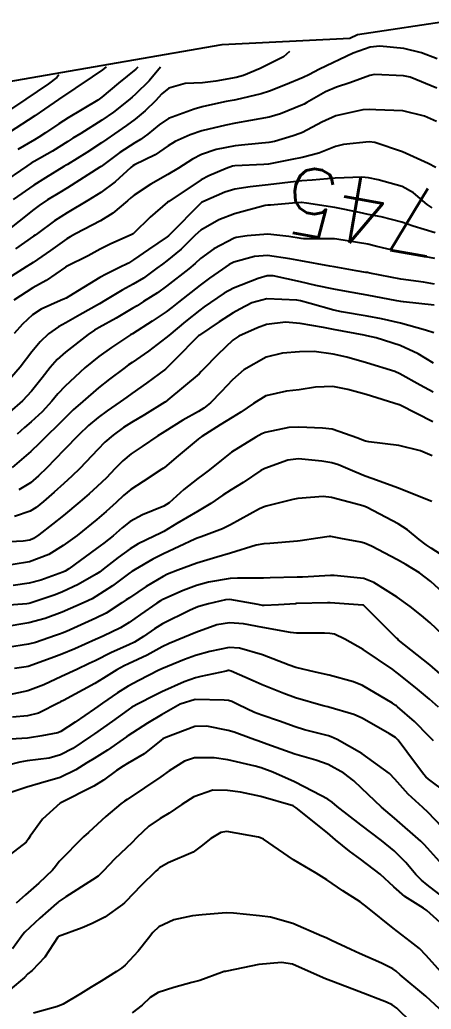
# Model space of a CAD drawing. Header units: metres. Extents: x 307586 to 320046, y 7427249 to 7434250.
# Drawn here: x 310594.8 to 310619.4, y 7432832.9 to 7432892 of the extents above; entities that cross this region are included whole.
import ezdxf
from ezdxf.enums import TextEntityAlignment as Align

# ---------------------------------------------------------------- set-up
doc = ezdxf.new("R2010")
doc.units = ezdxf.units.M
doc.header["$MEASUREMENT"] = 0
for name, color, linetype in [('Area', 45, 'Continuous'), ('Cotas', 45, 'Continuous'), ('Curvas de Nivel 1m', 11, 'Continuous'), ('Curvas de Nivel 5m', 15, 'Continuous')]:
    doc.layers.add(name, color=color, linetype=linetype)
doc.styles.add('Style-STANDARD', font='STANDARD.shx')

msp = doc.modelspace()

# ---------------------------------------------------------------- linework, layer by layer
at = {"layer": 'Area'}
msp.add_polyline3d([(310510.468, 7432874.914, 750.273), (310517.599, 7432875.791, 753.699), (310518.287, 7432876.046, 756.786), (310520.184, 7432876.551, 754.382), (310523.961, 7432876.76, 755.493), (310531.739, 7432878.129, 756.331), (310538.54, 7432879.328, 755.301), (310549.012, 7432881.229, 754.122), (310562.999, 7432883.234, 754.031), (310572.797, 7432885.176, 756.731), (310585.538, 7432886.953, 755.432), (310588.899, 7432887.413, 754.162), (310598.315, 7432889.042, 760.701), (310606.932, 7432890.534, 748.664), (310614.563, 7432890.907, 747.189), (310615.027, 7432891.124, 758.716), (310620.851, 7432892.011, 762.702)], dxfattribs=at)
at = {"layer": 'Curvas de Nivel 1m', "flags": 128}
for points, elevation in [([(310619.78, 7432889.676), (310618.84, 7432890.041), (310617.786, 7432890.304), (310616.362, 7432890.439), (310615.787, 7432890.379), (310614.765, 7432890.018), (310612.749, 7432889.06), (310612.11, 7432888.724), (310611.765, 7432888.556), (310610.709, 7432888.13), (310609.753, 7432887.743), (310609.265, 7432887.583), (310607.745, 7432887.239), (310607.644, 7432887.221), (310607.173, 7432887.126), (310605.995, 7432886.882), (310605.74, 7432886.815), (310605.265, 7432886.674), (310603.732, 7432886.124), (310603.166, 7432885.738), (310602.493, 7432885.182), (310602.041, 7432884.864), (310601.715, 7432884.663), (310600.822, 7432884.083), (310599.694, 7432883.254), (310599.669, 7432883.235), (310599.628, 7432883.211), (310597.68, 7432881.98), (310597.225, 7432881.697), (310596.487, 7432881.252), (310595.995, 7432880.932), (310595.667, 7432880.688), (310593.921, 7432879.286)], 749), ([(310603.253, 7432889.18), (310602.567, 7432888.375), (310601.749, 7432887.569), (310601.548, 7432887.389), (310601.311, 7432887.194), (310600.436, 7432886.503), (310599.731, 7432886.023), (310598.48, 7432885.229), (310598.016, 7432884.938), (310597.715, 7432884.742), (310596.783, 7432884.173), (310595.697, 7432883.545), (310595.517, 7432883.441), (310595.254, 7432883.267), (310593.682, 7432882.188)], 751), ([(310600.003, 7432889.21), (310599.876, 7432889.105), (310599.77, 7432889.026), (310599.154, 7432888.609), (310597.144, 7432887.246), (310596.321, 7432886.671), (310595.733, 7432886.269), (310594.21, 7432885.283)], 753), ([(310601.893, 7432889.19), (310601.839, 7432889.122), (310601.771, 7432889.06), (310600.732, 7432888.227), (310599.746, 7432887.386), (310599.502, 7432887.214), (310597.732, 7432886.166), (310597.174, 7432885.8), (310596.38, 7432885.253), (310595.98, 7432884.996), (310595.717, 7432884.842), (310594.724, 7432884.258)], 752), ([(310597.173, 7432888.72), (310597.041, 7432888.564), (310596.559, 7432888.187), (310595.204, 7432887.268), (310593.733, 7432886.29)], 754), ([(310619.757, 7432887.919), (310618.173, 7432888.588), (310617.768, 7432888.668), (310616.046, 7432888.74), (310615.768, 7432888.684), (310614.56, 7432888.239), (310613.757, 7432887.993), (310613.1, 7432887.709), (310611.994, 7432887.067), (310611.837, 7432886.974), (310611.741, 7432886.925), (310610.418, 7432886.401), (310609.734, 7432886.2), (310608.621, 7432885.996), (310607.73, 7432885.83), (310607.145, 7432885.71), (310605.725, 7432885.386), (310605.012, 7432885.151), (310604.129, 7432884.751), (310603.713, 7432884.482), (310602.933, 7432883.95), (310601.695, 7432883.348), (310601.593, 7432883.292), (310601.474, 7432883.192), (310600.54, 7432882.345), (310599.678, 7432881.703), (310598.895, 7432881.222), (310597.665, 7432880.489), (310596.909, 7432879.999), (310595.886, 7432879.258), (310595.752, 7432879.158), (310595.65, 7432879.085), (310594.583, 7432878.331)], 748), ([(310619.733, 7432885.935), (310619.019, 7432886.264), (310617.739, 7432886.576), (310616.113, 7432886.643), (310615.739, 7432886.647), (310615.344, 7432886.631), (310613.735, 7432886.272), (310612.894, 7432885.895), (310611.725, 7432885.274), (310611.581, 7432885.215), (310611.175, 7432885.075), (310610.057, 7432884.748), (310609.717, 7432884.678), (310608.282, 7432884.544), (310607.713, 7432884.488), (310606.576, 7432884.265), (310605.705, 7432883.964), (310605.159, 7432883.691), (310604.319, 7432883.161), (310603.689, 7432882.778), (310602.664, 7432882.2), (310601.676, 7432881.54), (310601.482, 7432881.384), (310601.265, 7432881.194), (310600.405, 7432880.463), (310599.661, 7432880.013), (310598.169, 7432879.232), (310597.838, 7432879.049), (310597.648, 7432878.932), (310596.662, 7432878.226), (310595.627, 7432877.516), (310595.468, 7432877.42), (310595.219, 7432877.266), (310593.612, 7432876.245)], 747), ([(310619.696, 7432883.182), (310619.251, 7432883.425), (310617.71, 7432884.128), (310616.049, 7432884.686), (310615.718, 7432884.717), (310614.192, 7432884.566), (310613.714, 7432884.436), (310612.712, 7432884.056), (310611.704, 7432883.796), (310611.105, 7432883.673), (310609.697, 7432883.395), (310609.427, 7432883.365), (310607.696, 7432883.294), (310607.551, 7432883.266), (310607.179, 7432883.125), (310606.128, 7432882.696), (310605.686, 7432882.463), (310603.745, 7432881.169), (310603.672, 7432881.114), (310602.627, 7432880.217), (310601.654, 7432879.262), (310601.615, 7432879.229), (310601.535, 7432879.191), (310600.23, 7432878.619), (310599.639, 7432878.314), (310598.927, 7432877.927), (310597.623, 7432877.272), (310597.604, 7432877.259), (310597.577, 7432877.24), (310596.417, 7432876.45), (310595.61, 7432875.997), (310594.483, 7432875.277)], 746), ([(310619.656, 7432879.289), (310618.357, 7432879.687), (310617.662, 7432879.925), (310616.436, 7432880.242), (310615.667, 7432880.394), (310615.148, 7432880.508), (310613.671, 7432880.808), (310611.976, 7432881.067), (310611.673, 7432881.093), (310611.648, 7432881.095), (310611.362, 7432881.073), (310609.813, 7432880.947), (310609.671, 7432880.944), (310609.505, 7432880.926), (310607.666, 7432880.434), (310606.733, 7432880.058), (310605.656, 7432879.44), (310605.31, 7432879.145), (310604.483, 7432878.314), (310603.63, 7432877.619), (310603.371, 7432877.428), (310603.034, 7432877.176), (310602.223, 7432876.578), (310601.613, 7432876.216), (310600.946, 7432875.86), (310599.859, 7432875.207), (310599.702, 7432875.109), (310599.601, 7432875.054), (310598.427, 7432874.39), (310597.583, 7432873.921), (310597.152, 7432873.671), (310596.553, 7432873.25), (310596.046, 7432872.777), (310595.562, 7432872.184), (310594.854, 7432871.27), (310593.538, 7432869.777)], 744), ([(310619.635, 7432877.748), (310618.687, 7432877.934), (310617.64, 7432878.128), (310616.177, 7432878.482), (310615.647, 7432878.605), (310613.791, 7432878.908), (310613.651, 7432878.923), (310611.784, 7432878.936), (310611.651, 7432878.947), (310610.919, 7432879.077), (310609.654, 7432879.207), (310608.427, 7432879.108), (310607.765, 7432879.004), (310607.651, 7432878.969), (310606.432, 7432878.341), (310605.632, 7432877.756), (310605.309, 7432877.463), (310604.939, 7432877.15), (310603.612, 7432876.098), (310603.075, 7432875.708), (310602.236, 7432875.184), (310601.846, 7432874.94), (310601.597, 7432874.783), (310600.598, 7432874.189), (310599.579, 7432873.634), (310599.309, 7432873.482), (310598.916, 7432873.22), (310597.562, 7432872.168), (310597.078, 7432871.725), (310596.661, 7432871.249), (310596.169, 7432870.631), (310595.539, 7432869.84), (310595.003, 7432869.268), (310594.228, 7432868.574)], 743), ([(310619.615, 7432876.226), (310618.974, 7432876.337), (310617.618, 7432876.526), (310615.756, 7432876.884), (310615.622, 7432876.913), (310615.528, 7432876.927), (310614.943, 7432877.03), (310613.626, 7432877.262), (310613.376, 7432877.303), (310611.631, 7432877.609), (310610.971, 7432877.739), (310609.636, 7432877.93), (310608.856, 7432877.881), (310607.629, 7432877.539), (310607.346, 7432877.404), (310606.946, 7432877.127), (310606.172, 7432876.58), (310605.613, 7432876.175), (310604.322, 7432875.159), (310603.927, 7432874.836), (310603.594, 7432874.583), (310602.748, 7432874.016), (310601.574, 7432873.269), (310601.526, 7432873.238), (310601.443, 7432873.191), (310600.316, 7432872.452), (310599.56, 7432871.902), (310598.727, 7432871.222), (310597.542, 7432870.145), (310597.108, 7432869.673), (310596.759, 7432869.248), (310596.167, 7432868.61), (310595.514, 7432868.012), (310595.112, 7432867.663), (310594.675, 7432867.272)], 742), ([(310619.603, 7432874.978), (310617.771, 7432875.164), (310617.605, 7432875.186), (310617.38, 7432875.227), (310615.608, 7432875.564), (310614.359, 7432875.787), (310613.612, 7432875.917), (310612.531, 7432876.143), (310611.616, 7432876.364), (310609.988, 7432876.718), (310609.619, 7432876.714), (310609.087, 7432876.567), (310607.612, 7432875.996), (310607.05, 7432875.684), (310606.242, 7432875.134), (310605.86, 7432874.877), (310605.596, 7432874.682), (310604.739, 7432873.999), (310603.75, 7432873.167), (310603.571, 7432873.021), (310602.525, 7432872.218), (310601.557, 7432871.554), (310601.339, 7432871.409), (310601.049, 7432871.195), (310600.197, 7432870.553), (310599.541, 7432870.029), (310598.6, 7432869.224), (310598.035, 7432868.723), (310597.518, 7432868.222), (310597.027, 7432867.728), (310596.538, 7432867.25), (310596.018, 7432866.734), (310595.493, 7432866.23), (310594.38, 7432865.277)], 741), ([(310619.558, 7432871.516), (310618.655, 7432872.075), (310617.569, 7432872.561), (310616.146, 7432873.014), (310615.575, 7432873.145), (310615.423, 7432873.175), (310613.58, 7432873.528), (310612.993, 7432873.645), (310611.585, 7432873.881), (310610.711, 7432873.954), (310609.584, 7432873.822), (310609.052, 7432873.627), (310607.927, 7432873.115), (310607.571, 7432872.886), (310606.674, 7432872.016), (310605.806, 7432871.137), (310605.684, 7432871.006), (310605.55, 7432870.88), (310603.684, 7432869.318), (310603.533, 7432869.189), (310603.506, 7432869.17), (310602.281, 7432868.423), (310601.514, 7432867.961), (310601.044, 7432867.66), (310600.409, 7432867.201), (310599.919, 7432866.786), (310599.494, 7432866.349), (310598.429, 7432865.226), (310597.943, 7432864.766), (310597.469, 7432864.333), (310596.897, 7432863.81), (310596.251, 7432863.252), (310595.812, 7432862.893), (310595.447, 7432862.673), (310594.514, 7432862.345)], 739), ([(310619.541, 7432869.777), (310618.764, 7432870.2), (310617.552, 7432870.871), (310617.258, 7432871.003), (310615.558, 7432871.521), (310614.384, 7432871.861), (310613.563, 7432872.053), (310612.424, 7432872.202), (310611.564, 7432872.184), (310610.542, 7432872.101), (310609.561, 7432871.873), (310608.228, 7432871.11), (310607.547, 7432870.505), (310606.875, 7432869.791), (310606.229, 7432869.133), (310605.841, 7432868.824), (310605.525, 7432868.632), (310604.571, 7432868.1), (310603.507, 7432867.435), (310603.343, 7432867.333), (310603.09, 7432867.174), (310602.148, 7432866.532), (310601.492, 7432866.094), (310600.996, 7432865.687), (310600.52, 7432865.2), (310600.01, 7432864.669), (310599.467, 7432864.142), (310598.979, 7432863.698), (310598.423, 7432863.225), (310597.445, 7432862.418), (310596.798, 7432861.888), (310595.981, 7432861.255), (310595.651, 7432861.037), (310595.43, 7432860.947), (310595.038, 7432860.875), (310593.428, 7432860.797)], 738), ([(310619.518, 7432868.007), (310617.569, 7432868.999), (310617.546, 7432869.012), (310617.504, 7432869.029), (310615.539, 7432869.64), (310614.447, 7432869.941), (310613.544, 7432870.12), (310612.519, 7432870.084), (310611.541, 7432869.913), (310610.783, 7432869.835), (310609.538, 7432869.559), (310608.805, 7432869.101), (310608.057, 7432868.58), (310607.52, 7432868.257), (310606.821, 7432867.819), (310605.718, 7432867.138), (310605.593, 7432867.048), (310605.501, 7432866.971), (310604.301, 7432865.967), (310603.484, 7432865.281), (310603.419, 7432865.236), (310603.325, 7432865.172), (310602.213, 7432864.442), (310601.465, 7432863.967), (310601.038, 7432863.616), (310600.595, 7432863.199), (310599.994, 7432862.658), (310599.443, 7432862.181), (310598.26, 7432861.228), (310597.427, 7432860.615), (310596.578, 7432860.092), (310595.417, 7432859.652), (310593.446, 7432859.323)], 737), ([(310619.493, 7432865.981), (310618.782, 7432866.267), (310617.499, 7432866.597), (310615.704, 7432866.814), (310615.501, 7432866.856), (310615.379, 7432866.899), (310615.039, 7432867.027), (310613.511, 7432867.563), (310612.933, 7432867.635), (310611.512, 7432867.696), (310610.913, 7432867.675), (310609.507, 7432867.373), (310609.304, 7432867.294), (310608.943, 7432867.098), (310607.494, 7432866.197), (310606.89, 7432865.724), (310606.175, 7432865.133), (310605.778, 7432864.838), (310605.475, 7432864.629), (310604.643, 7432863.975), (310603.769, 7432863.165), (310603.451, 7432862.967), (310602.169, 7432862.459), (310601.442, 7432862.058), (310600.963, 7432861.669), (310600.413, 7432861.2), (310599.868, 7432860.767), (310599.425, 7432860.433), (310597.775, 7432859.235), (310597.553, 7432859.096), (310597.41, 7432859.032), (310596.095, 7432858.56), (310595.4, 7432858.375), (310594.438, 7432858.233)], 736), ([(310620.814, 7432859.561), (310619.428, 7432860.458), (310619.116, 7432860.661), (310618.7, 7432860.981), (310618.013, 7432861.565), (310617.442, 7432861.925), (310615.589, 7432862.881), (310615.452, 7432862.95), (310615.397, 7432862.965), (310615.2, 7432863.024), (310613.459, 7432863.479), (310612.969, 7432863.546), (310611.458, 7432863.438), (310611.156, 7432863.375), (310610.039, 7432863.084), (310609.566, 7432862.974), (310609.451, 7432862.94), (310609.165, 7432862.809), (310607.44, 7432861.865), (310606.944, 7432861.618), (310605.668, 7432861.138), (310605.488, 7432861.084), (310605.432, 7432861.063), (310605.298, 7432861.008), (310603.422, 7432860.124), (310602.792, 7432859.804), (310601.728, 7432859.187), (310601.535, 7432859.065), (310601.41, 7432858.98), (310600.379, 7432858.219), (310599.388, 7432857.57), (310599.158, 7432857.442), (310598.691, 7432857.22), (310597.377, 7432856.649), (310596.357, 7432856.266), (310595.37, 7432855.999), (310593.837, 7432855.753)], 734), ([(310621.05, 7432856.953), (310619.406, 7432858.479), (310618.735, 7432858.98), (310617.915, 7432859.49), (310617.421, 7432859.772), (310615.855, 7432860.59), (310615.43, 7432860.761), (310615.224, 7432860.816), (310614.034, 7432861.041), (310613.53, 7432861.145), (310613.434, 7432861.159), (310613.326, 7432861.159), (310612.655, 7432861.058), (310611.598, 7432860.902), (310611.431, 7432860.884), (310609.778, 7432860.738), (310609.429, 7432860.718), (310608.97, 7432860.638), (310607.423, 7432860.172), (310606.616, 7432859.933), (310605.417, 7432859.571), (310604.292, 7432859.157), (310603.666, 7432858.909), (310603.407, 7432858.78), (310602.398, 7432858.18), (310601.388, 7432857.506), (310601.202, 7432857.376), (310600.932, 7432857.195), (310599.989, 7432856.591), (310599.374, 7432856.275), (310597.627, 7432855.497), (310597.364, 7432855.381), (310597.262, 7432855.343), (310596.97, 7432855.244), (310595.775, 7432854.838), (310595.355, 7432854.724), (310594.108, 7432854.522)], 733), ([(310620.487, 7432854.959), (310619.373, 7432856), (310618.852, 7432856.452), (310618.173, 7432856.988), (310617.391, 7432857.536), (310616.004, 7432858.414), (310615.407, 7432858.644), (310613.628, 7432858.829), (310613.41, 7432858.824), (310611.738, 7432858.737), (310611.408, 7432858.724), (310609.798, 7432858.695), (310609.407, 7432858.68), (310607.851, 7432858.668), (310607.406, 7432858.647), (310606.106, 7432858.429), (310605.399, 7432858.241), (310604.602, 7432857.944), (310603.386, 7432857.397), (310603.24, 7432857.317), (310603.024, 7432857.174), (310602.05, 7432856.509), (310601.371, 7432856.025), (310600.857, 7432855.706), (310599.819, 7432855.205), (310599.504, 7432855.066), (310599.36, 7432855.002), (310598.126, 7432854.453), (310597.346, 7432854.125), (310596.704, 7432853.885), (310595.335, 7432853.4), (310595.222, 7432853.375), (310594.511, 7432853.272)], 732), ([(310619.964, 7432852.964), (310619.341, 7432853.503), (310617.457, 7432854.999), (310617.406, 7432855.042), (310617.364, 7432855.078), (310615.429, 7432857.02), (310615.383, 7432857.05), (310615.345, 7432857.059), (310613.385, 7432857.201), (310613.232, 7432857.204), (310611.384, 7432857.15), (310611.308, 7432857.147), (310610.292, 7432857.081), (310609.439, 7432857.033), (310609.382, 7432857.035), (310609.338, 7432857.046), (310609.087, 7432857.094), (310607.387, 7432857.391), (310607.128, 7432857.381), (310606.108, 7432857.133), (310605.539, 7432856.981), (310605.381, 7432856.928), (310604.975, 7432856.742), (310603.371, 7432855.949), (310602.89, 7432855.652), (310602.227, 7432855.181), (310601.698, 7432854.847), (310601.355, 7432854.686), (310600.315, 7432854.234), (310599.341, 7432853.745), (310598.982, 7432853.571), (310598.241, 7432853.226), (310597.328, 7432852.794), (310596.269, 7432852.305), (310595.32, 7432851.952), (310593.617, 7432851.586)], 731), ([(310619.556, 7432848.967), (310619.295, 7432849.218), (310618.437, 7432850.116), (310617.415, 7432850.998), (310617.358, 7432851.044), (310617.314, 7432851.076), (310617.109, 7432851.208), (310615.325, 7432852.262), (310614.785, 7432852.486), (310613.331, 7432852.873), (310612.512, 7432853.058), (310611.337, 7432853.332), (310610.944, 7432853.468), (310609.348, 7432854.089), (310607.975, 7432854.49), (310607.354, 7432854.527), (310606.186, 7432854.296), (310605.347, 7432854.052), (310604.675, 7432853.818), (310603.334, 7432853.258), (310603.276, 7432853.229), (310603.154, 7432853.172), (310601.942, 7432852.568), (310601.323, 7432852.233), (310600.681, 7432851.834), (310599.782, 7432851.205), (310599.51, 7432851.009), (310599.309, 7432850.867), (310598.139, 7432850.065), (310597.296, 7432849.514), (310597.101, 7432849.436), (310596.149, 7432849.251), (310595.42, 7432849.129), (310595.291, 7432849.117), (310593.559, 7432849.016)], 729), ([(310620.361, 7432845.85), (310619.26, 7432846.664), (310619.097, 7432846.809), (310618.956, 7432846.975), (310617.964, 7432848.309), (310617.454, 7432848.998), (310617.376, 7432849.081), (310617.294, 7432849.149), (310616.929, 7432849.371), (310615.306, 7432850.315), (310614.809, 7432850.529), (310613.312, 7432850.963), (310613.242, 7432850.98), (310612.966, 7432851.053), (310611.318, 7432851.533), (310610.616, 7432851.781), (310609.325, 7432852.312), (310608.779, 7432852.55), (310607.463, 7432853.118), (310607.333, 7432853.155), (310607.297, 7432853.157), (310607.165, 7432853.122), (310605.664, 7432852.802), (310605.329, 7432852.725), (310604.661, 7432852.484), (310603.32, 7432851.876), (310602.845, 7432851.647), (310601.945, 7432851.184), (310601.539, 7432850.96), (310601.309, 7432850.81), (310600.375, 7432850.127), (310599.295, 7432849.372), (310599.061, 7432849.213), (310598.002, 7432848.51), (310597.276, 7432848.127), (310596.588, 7432847.932), (310595.271, 7432847.766), (310594.841, 7432847.695), (310593.263, 7432847.29)], 728), ([(310620.893, 7432842.953), (310619.239, 7432844.69), (310618.926, 7432844.975), (310618.044, 7432845.782), (310617.26, 7432846.678), (310616.943, 7432847.003), (310615.281, 7432848.205), (310613.805, 7432849.042), (310613.451, 7432849.204), (310613.295, 7432849.254), (310611.853, 7432849.619), (310611.3, 7432849.789), (310610.352, 7432850.128), (310609.307, 7432850.488), (310608.866, 7432850.654), (310607.915, 7432851.111), (310607.511, 7432851.313), (310607.315, 7432851.366), (310607.048, 7432851.39), (310605.316, 7432851.42), (310604.431, 7432851.153), (310603.306, 7432850.51), (310602.467, 7432850.012), (310601.294, 7432849.252), (310601.258, 7432849.226), (310601.208, 7432849.191), (310600.076, 7432848.407), (310599.273, 7432847.911), (310598.84, 7432847.646), (310598.186, 7432847.226), (310597.258, 7432846.771), (310596.083, 7432846.424), (310595.252, 7432846.185), (310593.613, 7432845.651)], 727), ([(310620.648, 7432840.955), (310619.209, 7432842.541), (310619.01, 7432842.773), (310618.806, 7432842.976), (310617.233, 7432844.339), (310616.455, 7432845.008), (310615.254, 7432846.133), (310614.798, 7432846.566), (310614.197, 7432847.036), (310613.27, 7432847.545), (310612.528, 7432847.804), (310611.279, 7432848.171), (310609.606, 7432848.769), (310609.29, 7432848.886), (310608.666, 7432849.099), (310607.649, 7432849.467), (310607.297, 7432849.573), (310606.006, 7432849.839), (310605.3, 7432849.815), (310603.566, 7432849.166), (310603.385, 7432849.075), (310603.29, 7432849.007), (310602.267, 7432848.192), (310601.269, 7432847.6), (310601.007, 7432847.453), (310600.623, 7432847.196), (310599.841, 7432846.62), (310599.253, 7432846.26), (310597.243, 7432845.24), (310596.189, 7432844.29), (310595.45, 7432843.258), (310595.365, 7432843.105), (310595.209, 7432842.902), (310593.545, 7432841.633)], 726), ([(310620.36, 7432837.752), (310619.171, 7432838.836), (310618.966, 7432838.973), (310617.852, 7432839.662), (310617.185, 7432840.237), (310616.369, 7432841.008), (310615.202, 7432841.899), (310614.54, 7432842.364), (310613.715, 7432843.042), (310613.219, 7432843.461), (310611.357, 7432844.953), (310611.242, 7432845.04), (310611.172, 7432845.071), (310609.248, 7432845.635), (310608.029, 7432845.886), (310607.252, 7432846.003), (310606.375, 7432846.005), (310605.248, 7432845.613), (310604.527, 7432845.151), (310603.763, 7432844.634), (310603.23, 7432844.325), (310602.543, 7432843.857), (310601.827, 7432843.184), (310601.526, 7432842.87), (310601.207, 7432842.569), (310600.499, 7432841.898), (310599.837, 7432841.204), (310599.511, 7432840.886), (310599.187, 7432840.653), (310597.584, 7432839.641), (310597.174, 7432839.365), (310597.105, 7432839.31), (310597.024, 7432839.241), (310596.033, 7432838.378), (310595.147, 7432837.538), (310595.014, 7432837.393), (310594.912, 7432837.263), (310594.405, 7432836.541)], 724), ([(310620.176, 7432834.959), (310619.135, 7432836.148), (310618.728, 7432836.565), (310618.193, 7432836.984), (310617.154, 7432837.768), (310615.622, 7432839.016), (310615.176, 7432839.342), (310614.148, 7432840.001), (310613.189, 7432840.667), (310612.557, 7432841.056), (310611.201, 7432841.856), (310609.394, 7432843.088), (310609.214, 7432843.173), (310609.101, 7432843.206), (310607.219, 7432843.546), (310606.86, 7432843.482), (310606.249, 7432843.13), (310605.679, 7432842.665), (310605.205, 7432842.316), (310603.706, 7432841.671), (310603.195, 7432841.384), (310603.081, 7432841.285), (310602.965, 7432841.172), (310602.072, 7432840.293), (310601.175, 7432839.36), (310601.087, 7432839.277), (310600.98, 7432839.192), (310599.924, 7432838.44), (310599.155, 7432838.045), (310598.573, 7432837.797), (310597.143, 7432837.274), (310597.122, 7432837.261), (310597.105, 7432837.24), (310596.328, 7432836.051), (310595.569, 7432835.256), (310595.325, 7432835.053), (310595.117, 7432834.835), (310594.258, 7432834.12)], 723), ([(310619.926, 7432832.962), (310619.104, 7432833.716), (310617.574, 7432834.993), (310617.331, 7432835.203), (310617.126, 7432835.349), (310616.459, 7432835.677), (310615.135, 7432836.266), (310614.618, 7432836.508), (310613.469, 7432837.045), (310613.145, 7432837.19), (310612.893, 7432837.306), (310611.158, 7432838.045), (310609.82, 7432838.426), (310609.164, 7432838.514), (310607.603, 7432838.677), (310607.166, 7432838.684), (310605.727, 7432838.571), (310605.163, 7432838.511), (310604.039, 7432838.277), (310603.153, 7432837.851), (310602.797, 7432837.524), (310602.526, 7432837.176), (310601.92, 7432836.397), (310601.127, 7432835.557), (310600.922, 7432835.395), (310600.613, 7432835.195), (310599.703, 7432834.615), (310599.109, 7432834.25), (310598.464, 7432833.858), (310597.421, 7432833.235), (310597.091, 7432833.097), (310595.649, 7432832.693)], 722), ([(310618.242, 7432832.14), (310617.367, 7432832.996), (310617.096, 7432833.199), (310616.753, 7432833.349), (310615.107, 7432833.984), (310613.592, 7432834.567), (310613.118, 7432834.75), (310612.432, 7432835.057), (310611.128, 7432835.615), (310610.48, 7432835.726), (310609.128, 7432835.6), (310607.216, 7432835.211), (310607.124, 7432835.193), (310607.058, 7432835.187), (310606.889, 7432835.122), (310605.599, 7432834.652), (310605.114, 7432834.525), (310604.036, 7432834.229), (310603.104, 7432833.931), (310602.631, 7432833.643), (310602.153, 7432833.179), (310601.546, 7432832.728)], 721)]:
    msp.add_lwpolyline(points, dxfattribs=dict(at, elevation=elevation))
at = {"layer": 'Curvas de Nivel 5m', "flags": 128}
for points, elevation in [([(310610.963, 7432890.11), (310610.595, 7432889.789), (310609.204, 7432889.099), (310608.203, 7432888.677), (310607.765, 7432888.559), (310606.555, 7432888.338), (310605.76, 7432888.249), (310604.711, 7432888.204), (310603.754, 7432887.934), (310603.335, 7432887.588), (310602.953, 7432887.178), (310602.339, 7432886.582), (310601.732, 7432886.081), (310601.218, 7432885.705), (310600.487, 7432885.202), (310600.033, 7432884.892), (310599.715, 7432884.673), (310598.837, 7432884.092), (310597.695, 7432883.374), (310597.609, 7432883.326), (310597.474, 7432883.242), (310596.363, 7432882.576), (310595.682, 7432882.145), (310594.432, 7432881.279)], 750), ([(310619.475, 7432880.777), (310619.19, 7432880.977), (310618.375, 7432881.685), (310617.683, 7432882.049), (310616.249, 7432882.452), (310615.688, 7432882.573), (310615.273, 7432882.611), (310613.688, 7432882.55), (310612.312, 7432882.439), (310611.686, 7432882.388), (310610.512, 7432882.254), (310609.684, 7432882.149), (310608.604, 7432882.028), (310607.681, 7432881.892), (310607.091, 7432881.714), (310605.768, 7432881.139), (310605.704, 7432881.108), (310605.672, 7432881.086), (310603.778, 7432879.168), (310603.715, 7432879.106), (310603.651, 7432879.058), (310602.521, 7432878.3), (310601.63, 7432877.672), (310601.331, 7432877.489), (310600.747, 7432877.199), (310599.997, 7432876.828), (310599.617, 7432876.618), (310598.021, 7432875.648), (310597.604, 7432875.397), (310597.5, 7432875.345), (310597.268, 7432875.243), (310596.108, 7432874.742), (310595.59, 7432874.391), (310595.005, 7432873.845), (310594.505, 7432873.276)], 745), ([(310619.578, 7432873.31), (310619.081, 7432873.477), (310617.586, 7432873.892), (310616.447, 7432874.154), (310615.592, 7432874.309), (310614.07, 7432874.569), (310613.597, 7432874.667), (310612.2, 7432875.064), (310611.605, 7432875.236), (310611.4, 7432875.277), (310609.605, 7432875.342), (310608.712, 7432875.103), (310607.984, 7432874.728), (310607.594, 7432874.505), (310606.746, 7432873.968), (310605.574, 7432873.185), (310605.548, 7432873.165), (310605.522, 7432873.141), (310604.094, 7432871.698), (310603.574, 7432871.17), (310603.553, 7432871.153), (310602.411, 7432870.314), (310601.538, 7432869.703), (310601.241, 7432869.487), (310600.836, 7432869.197), (310600.065, 7432868.665), (310599.519, 7432868.269), (310598.942, 7432867.788), (310598.359, 7432867.227), (310597.494, 7432866.33), (310596.96, 7432865.773), (310596.447, 7432865.25), (310595.952, 7432864.779), (310595.47, 7432864.371), (310594.785, 7432863.949)], 740), ([(310619.457, 7432863.256), (310619.004, 7432863.433), (310617.469, 7432864.046), (310615.877, 7432864.616), (310615.479, 7432864.763), (310614.853, 7432865.029), (310613.883, 7432865.44), (310613.488, 7432865.562), (310612.881, 7432865.664), (310611.49, 7432865.793), (310610.849, 7432865.716), (310609.484, 7432865.228), (310609.237, 7432865.094), (310608.188, 7432864.393), (310607.465, 7432863.948), (310606.964, 7432863.622), (310606.25, 7432863.132), (310605.757, 7432862.83), (310605.448, 7432862.661), (310604.221, 7432861.939), (310603.436, 7432861.463), (310603.244, 7432861.363), (310602.868, 7432861.176), (310601.902, 7432860.712), (310601.425, 7432860.432), (310600.706, 7432859.911), (310599.828, 7432859.206), (310599.593, 7432859.025), (310599.408, 7432858.905), (310598.334, 7432858.291), (310597.392, 7432857.848), (310596.951, 7432857.683), (310595.69, 7432857.257), (310595.463, 7432857.178), (310595.382, 7432857.158), (310595.255, 7432857.136), (310593.38, 7432856.999)], 735), ([(310619.856, 7432850.965), (310619.318, 7432851.453), (310618.485, 7432852.143), (310617.41, 7432852.999), (310617.334, 7432853.059), (310617.126, 7432853.212), (310615.354, 7432854.405), (310614.256, 7432855.037), (310613.64, 7432855.32), (310613.366, 7432855.374), (310613.042, 7432855.378), (310611.366, 7432855.391), (310611.013, 7432855.427), (310609.369, 7432855.727), (310608.199, 7432855.935), (310607.372, 7432856.001), (310606.622, 7432855.876), (310605.366, 7432855.431), (310604.685, 7432855.15), (310603.757, 7432854.764), (310603.354, 7432854.563), (310602.455, 7432854.071), (310601.339, 7432853.564), (310601.083, 7432853.447), (310600.63, 7432853.197), (310599.837, 7432852.695), (310599.325, 7432852.38), (310597.443, 7432851.366), (310597.314, 7432851.3), (310597.273, 7432851.281), (310597.2, 7432851.241), (310595.948, 7432850.612), (310595.305, 7432850.457), (310594.408, 7432850.377)], 730), ([(310621.022, 7432838.952), (310619.187, 7432840.371), (310618.849, 7432840.635), (310618.507, 7432840.98), (310617.907, 7432841.696), (310617.207, 7432842.399), (310616.462, 7432843.008), (310615.227, 7432843.942), (310613.799, 7432845.042), (310613.498, 7432845.299), (310613.247, 7432845.477), (310612.377, 7432845.933), (310611.257, 7432846.509), (310609.957, 7432847.083), (310609.267, 7432847.344), (310608.908, 7432847.456), (310607.273, 7432847.824), (310606.449, 7432847.954), (310605.275, 7432847.951), (310604.676, 7432847.745), (310603.761, 7432847.163), (310603.259, 7432846.812), (310602.288, 7432846.145), (310601.246, 7432845.457), (310601.087, 7432845.349), (310600.866, 7432845.194), (310599.984, 7432844.45), (310599.221, 7432843.742), (310598.94, 7432843.491), (310598.637, 7432843.219), (310597.198, 7432841.754), (310596.977, 7432841.46), (310596.799, 7432841.244), (310595.972, 7432840.466), (310595.178, 7432839.768), (310594.629, 7432839.268)], 725)]:
    msp.add_lwpolyline(points, dxfattribs=dict(at, elevation=elevation))

# ---------------------------------------------------------------- texts
at = {"layer": 'Cotas', "style": 'Style-STANDARD'}
msp.add_text('745', height=4, rotation=170.07869, dxfattribs=at).set_placement((310615.34, 7432880.579, 745), align=Align.MIDDLE_CENTER)

doc.saveas('drawing.dxf')
